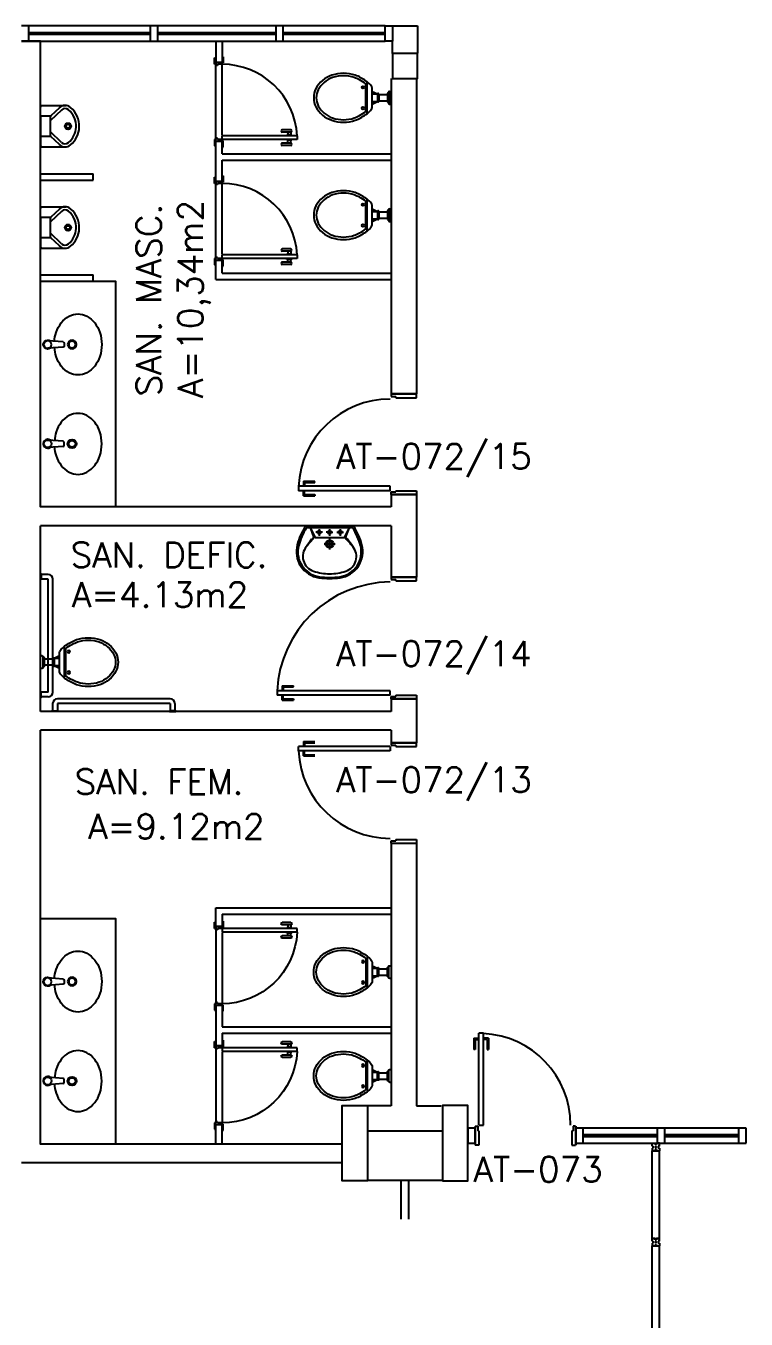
# Model space of a CAD drawing. Extents: x -250 to -5, y 354 to 449.
# Drawn here: x -167.62 to -161.88, y 374.99 to 385.31 of the extents above; entities that cross this region are included whole.
import ezdxf
from ezdxf.enums import TextEntityAlignment as Align

# ---------------------------------------------------------------- set-up
doc = ezdxf.new("R2010")
doc.units = 0
doc.header["$LTSCALE"] = 0.02
doc.header["$MEASUREMENT"] = 0
doc.layers.get('0').update_dxf_attribs({"linetype": 'CONTINUOUS'})
for name, color, linetype in [('ALV', 2, 'CONTINUOUS'), ('APSAN', 4, 'CONTINUOUS'), ('AREA', 2, 'CONTINUOUS'), ('BANC', 2, 'CONTINUOUS'), ('DIV', 2, 'CONTINUOUS'), ('ESQ', 2, 'CONTINUOUS'), ('ESTR', 3, 'CONTINUOUS'), ('MACANETA', 2, 'CONTINUOUS'), ('MARCO', 2, 'CONTINUOUS'), ('PEÇAS', 1, 'CONTINUOUS'), ('PISO', 1, 'CONTINUOUS'), ('PORTA', 2, 'CONTINUOUS'), ('SOLEIRA', 1, 'CONTINUOUS'), ('TEXTO', 2, 'CONTINUOUS'), ('TEXTO-ENDEREÇO', 2, 'CONTINUOUS'), ('ÁREA', 2, 'CONTINUOUS')]:
    doc.layers.add(name, color=color, linetype=linetype)
doc.styles.add('UNB-100', font='simplex.shx', dxfattribs={"height": 0.2})
doc.styles.add('UNB-100-1', font='simplex.shx', dxfattribs={"height": 0.2})

# ---------------------------------------------------------------- blocks, each defined once
blk = doc.blocks.new('MACANETA')
at = {"layer": 'MACANETA'}
for p, q in [((-0.077, 0.052), (-0.077, 0.12)), ((-0.059, 0.052), (-0.059, 0.12)), ((0.029, 0.052), (0.029, 0.12)), ((0.047, 0.052), (0.047, 0.12)), ((-0.059, 0.075), (-0.036, 0.075)), ((-0.059, 0.052), (-0.036, 0.052)), ((-0.036, 0.044), (-0.036, 0.084)), ((-0.036, 0.084), (-0.03, 0.084)), ((-0.036, 0.044), (-0.03, 0.044)), ((0.006, 0.084), (0, 0.084)), ((0.006, 0.044), (0, 0.044)), ((0.006, 0.044), (0.006, 0.084)), ((0.029, 0.075), (0.006, 0.075)), ((0.029, 0.052), (0.006, 0.052))]:
    blk.add_line(p, q, dxfattribs=at)
for centre, start, end in [((-0.068, 0.12), 90, 180), ((-0.068, 0.12), 0, 90), ((0.038, 0.12), 90, 180), ((0.038, 0.12), 0, 90), ((-0.068, 0.052), 180, 270), ((-0.068, 0.052), 270, 0), ((0.038, 0.052), 180, 270), ((0.038, 0.052), 270, 0)]:
    blk.add_arc(centre, 0.00874, start, end, dxfattribs=at)
blk = doc.blocks.new('DOOR60-TTS')
at = {"layer": 'PORTA'}
for p, q in [((0.015, -0.6), (0.015, 0)), ((0.015, 0), (0.045, 0)), ((0.045, -0.6), (0.045, 0)), ((0.045, -0.6), (0.015, -0.6))]:
    blk.add_line(p, q, dxfattribs=at)
at = {"layer": 'PORTA', "color": 1}
blk.add_arc((0.015, 0), 0.6, 272.866, 0, dxfattribs=at)
at = {"layer": 'PORTA'}
blk.add_blockref('MACANETA', (0.045, -0.6), dxfattribs=at)
blk = doc.blocks.new('VDC-P-TTS')
for p, q in [((-0.127, 0.192), (0.127, 0.192)), ((-0.109, 0.202), (0.109, 0.202)), ((-0.068, 0.152), (0.068, 0.152)), ((-0.05, 0.152), (-0.03, 0.11)), ((-0.03, 0.152), (-0.03, 0.11)), ((0.03, 0.11), (-0.03, 0.11)), ((0.03, 0.152), (0.03, 0.11)), ((0.05, 0.152), (0.03, 0.11)), ((-0.05, 0.015), (-0.05, 0)), ((-0.05, 0), (0.05, 0)), ((0.045, 0.02), (-0.045, 0.02)), ((-0.04, 0.025), (-0.04, 0.02)), ((0.035, 0.03), (-0.035, 0.03)), ((0.03, 0.1), (-0.03, 0.1)), ((-0.025, 0.1), (-0.025, 0.03)), ((0.025, 0.1), (0.025, 0.03)), ((0.04, 0.025), (0.04, 0.02)), ((0.05, 0.015), (0.05, 0))]:
    blk.add_line(p, q)
for points in [[(0.16, 0.244, 0.050424), (0.18, 0.288, 0.082137), (0.195, 0.381, 0.082137), (0.18, 0.474, 0.090148), (0.138, 0.549, 0.104406), (0.073, 0.601, 0.117345), (0, 0.619, 0.117345), (-0.073, 0.601, 0.104406), (-0.138, 0.549, 0.090148), (-0.18, 0.474, 0.082137), (-0.195, 0.381, 0.082137)], [(0.142, 0.254, 0.050424), (0.161, 0.295, 0.082137), (0.175, 0.381, 0.082137), (0.161, 0.468, 0.090148), (0.122, 0.536, 0.104406), (0.064, 0.583, 0.117345), (0, 0.599, 0.117345), (-0.064, 0.583, 0.104406), (-0.122, 0.536, 0.090148), (-0.161, 0.468, 0.082137), (-0.175, 0.381, 0.082137)], [(-0.195, 0.381, 0.082137), (-0.18, 0.288, 0.050424), (-0.16, 0.244, 0.104406)], [(-0.175, 0.381, 0.082137), (-0.161, 0.295, 0.050424), (-0.142, 0.254, 0.050424)]]:
    blk.add_lwpolyline(points, format="xyb")
for centre in [(-0.083, 0.226), (0.083, 0.226)]:
    blk.add_circle(centre, 0.0101)
for centre, radius, start, end in [((0.08, 0.36), 0.266, 205.6863, 226.7558), ((0.08, 0.36), 0.246, 205.6863, 219.7706), ((-0.08, 0.36), 0.266, 313.2442, 334.3137), ((-0.08, 0.36), 0.246, 320.2294, 334.3137), ((-0.068, 0.202), 0.05, 226.7558, 270), ((-0.03, 0.105), 0.005, 90, 270), ((0.03, 0.105), 0.005, 270, 90), ((0.068, 0.202), 0.05, 270, 313.2442), ((-0.045, 0.015), 0.005, 90, 180), ((-0.035, 0.025), 0.005, 90, 180), ((0.035, 0.025), 0.005, 0, 90), ((0.045, 0.015), 0.005, 360, 90)]:
    blk.add_arc(centre, radius, start, end)
blk = doc.blocks.new('DIVMT-TTS')
for p, q in [((-0.03, 0.03), (-0.03, 0.006)), ((-0.008, 0.03), (-0.03, 0.03)), ((-0.0185, 0.006), (-0.03, 0.006)), ((-0.0185, -0.006), (-0.0185, 0.006)), ((-0.008, 0.03), (-0.008, 0.02)), ((-0.008, 0.02), (0.008, 0.02)), ((-0.0051, 0), (0.0051, 0)), ((0.0051, 0), (-0.0051, 0)), ((-0.0051, 0), (0.0051, 0)), ((0, -0.0051), (0, 0.0051)), ((0, 0.0051), (0, -0.0051)), ((0.008, 0.03), (0.008, 0.02)), ((0.008, 0.03), (0.03, 0.03)), ((0.0205, 0.006), (0.03, 0.006)), ((0.0205, -0.006), (0.0205, 0.006)), ((0.0205, 0.006), (0.0205, -0.006)), ((0.0205, 0.006), (0.03, 0.006)), ((0.97, 0.03), (0.03, 0.03)), ((0.03, 0.006), (0.03, 0.03)), ((0.03, -0.03), (0.03, 0.03)), ((0.03, -0.005), (0.03, 0.005)), ((0.97, -0.03), (0.97, 0.03)), ((0.97, 0.03), (0.97, 0.009)), ((0.97, 0.009), (0.97, 0.027)), ((0.9795, 0.006), (0.97, 0.006)), ((0.97, -0.005), (0.97, 0.005)), ((0.9795, 0.006), (0.9795, -0.006)), ((1.0051, 0), (0.9949, 0)), ((1, 0.0051), (1, -0.0051)), ((-0.0185, -0.006), (-0.03, -0.006)), ((-0.03, -0.03), (-0.03, -0.006)), ((-0.008, -0.03), (-0.03, -0.03)), ((-0.008, -0.03), (-0.008, -0.02)), ((-0.008, -0.02), (0.008, -0.02)), ((0.008, -0.03), (0.008, -0.02)), ((0.008, -0.03), (0.03, -0.03)), ((0.0205, -0.006), (0.03, -0.006)), ((0.0205, -0.006), (0.03, -0.006)), ((0.03, -0.006), (0.03, -0.03)), ((0.97, -0.03), (0.03, -0.03)), ((0.9795, -0.006), (0.97, -0.006)), ((0.97, -0.009), (0.97, -0.027))]:
    blk.add_line(p, q)
blk = doc.blocks.new('PE80-TTS')
for p, q in [((0.075, 0), (-0.075, 0)), ((-0.075, -0.03), (-0.075, 0)), ((0.075, 0), (0.075, -0.02)), ((0.777, 0.01), (0.687, 0.01)), ((0.687, 0), (0.687, 0.01)), ((0.777, 0.01), (0.777, -0.03)), ((0.04, -0.03), (-0.075, -0.03)), ((0.075, -0.02), (0.04, -0.02)), ((0.04, -0.03), (0.04, -0.02)), ((0.085, -0.03), (0.817, -0.03)), ((0.085, -0.03), (0.085, -0.065)), ((0.085, -0.065), (0.817, -0.065)), ((0.767, 0), (0.687, 0)), ((0.767, -0.095), (0.687, -0.095)), ((0.687, -0.095), (0.687, -0.105)), ((0.767, 0), (0.767, -0.03)), ((0.767, -0.095), (0.767, -0.065)), ((0.777, -0.105), (0.777, -0.065)), ((0.817, -0.065), (0.817, -0.03)), ((0.777, -0.105), (0.687, -0.105)), ((0.04, -0.771), (-0.075, -0.771)), ((-0.075, -0.771), (-0.075, -0.801)), ((0.075, -0.801), (-0.075, -0.801)), ((0.075, -0.802), (-0.075, -0.802)), ((0.04, -0.771), (0.04, -0.781)), ((0.075, -0.781), (0.04, -0.781)), ((0.075, -0.801), (0.075, -0.781))]:
    blk.add_line(p, q)
at = {"color": 1}
blk.add_arc((0.085, -0.03), 0.731, 270, 357.3429, dxfattribs=at)
blk = doc.blocks.new('MICTR-P-TTN')
for p, q in [((0, 0.08), (0, 0.155)), ((0.01, 0.165), (0.205, 0.165)), ((0.168, 0.129), (0.08, 0.046)), ((0.151, 0.147), (0.083, 0.083)), ((0, 0.08), (0, -0.08)), ((0.081, 0.08), (0, 0.08)), ((0.08, -0.076), (0.08, 0.076)), ((0, -0.08), (0, -0.155)), ((0, -0.08), (0.081, -0.08)), ((0.168, -0.129), (0.08, -0.046)), ((0.151, -0.147), (0.083, -0.083)), ((0.01, -0.165), (0.205, -0.165))]:
    blk.add_line(p, q)
for radius in [0.025, 0.015]:
    blk.add_circle((0.22, 0), radius)
for centre, radius, start, end in [((0.01, 0.155), 0.01, 90, 180), ((0.197, 0.098), 0.0675, 49.5319, 133.3634), ((0.197, 0.098), 0.0425, 49.5319, 133.3634), ((0.114, 0), 0.171, 357.4005, 49.5319), ((0.114, 0), 0.196, 358.2793, 49.5319), ((0.09, 0.076), 0.01, 133.3634, 180), ((0.09, -0.076), 0.01, 180, 226.6366), ((0.114, 0), 0.171, 310.4681, 357.3509), ((0.114, 0), 0.196, 310.4681, 357.7012), ((0.01, -0.155), 0.01, 180, 270), ((0.197, -0.098), 0.0675, 226.6366, 310.4681), ((0.197, -0.098), 0.0425, 226.6366, 310.4681)]:
    blk.add_arc(centre, radius, start, end)
blk = doc.blocks.new('cuba-e-p')
for p, q in [((-0.021, 0.174), (-0.031, 0.051)), ((0.01, 0.183), (-0.011, 0.183)), ((0.02, 0.174), (0.029, 0.051))]:
    blk.add_line(p, q)
blk.add_lwpolyline([(0.022, 0.104, 0.059992), (0.096, 0.119, 0.087531), (0.172, 0.159, 0.105501), (0.226, 0.223, 0.123031), (0.243, 0.293, 0.123031), (0.226, 0.362, 0.105501), (0.172, 0.426, 0.087531), (0.096, 0.467, 0.07802), (0, 0.482, 0.07802), (-0.096, 0.467, 0.087531), (-0.172, 0.426, 0.105501), (-0.226, 0.362, 0.123031), (-0.243, 0.293, 0.123031), (-0.226, 0.223, 0.105501), (-0.172, 0.159, 0.087531), (-0.096, 0.119, 0.059024), (-0.024, 0.105, 0.07802)], format="xyb")
for centre, radius in [((0, 0.245), 0.0347), ((0, 0.245), 0.0265), ((-0.001, 0.051), 0.03)]:
    blk.add_circle(centre, radius)
for centre, radius, start, end in [((-0.011, 0.173), 0.01, 90, 175.6464), ((0.01, 0.173), 0.01, 4.3536, 90), ((-0.001, 0.051), 0.0361, 141.6086, 38.3914)]:
    blk.add_arc(centre, radius, start, end)
blk = doc.blocks.new('VDC-P-TTN')
for p, q in [((-0.127, 0.192), (0.127, 0.192)), ((-0.109, 0.202), (0.109, 0.202)), ((-0.068, 0.152), (0.068, 0.152)), ((-0.05, 0.152), (-0.03, 0.11)), ((-0.03, 0.152), (-0.03, 0.11)), ((0.03, 0.11), (-0.03, 0.11)), ((0.03, 0.152), (0.03, 0.11)), ((0.05, 0.152), (0.03, 0.11)), ((-0.05, 0.015), (-0.05, 0)), ((-0.05, 0), (0.05, 0)), ((0.045, 0.02), (-0.045, 0.02)), ((-0.04, 0.025), (-0.04, 0.02)), ((0.035, 0.03), (-0.035, 0.03)), ((0.03, 0.1), (-0.03, 0.1)), ((-0.025, 0.1), (-0.025, 0.03)), ((0.025, 0.1), (0.025, 0.03)), ((0.04, 0.025), (0.04, 0.02)), ((0.05, 0.015), (0.05, 0))]:
    blk.add_line(p, q)
for points in [[(0.16, 0.244, 0.050424), (0.18, 0.288, 0.082137), (0.195, 0.381, 0.082137), (0.18, 0.474, 0.090148), (0.138, 0.549, 0.104406), (0.073, 0.601, 0.117345), (0, 0.619, 0.117345), (-0.073, 0.601, 0.104406), (-0.138, 0.549, 0.090148), (-0.18, 0.474, 0.082137), (-0.195, 0.381, 0.082137)], [(0.142, 0.254, 0.050424), (0.161, 0.295, 0.082137), (0.175, 0.381, 0.082137), (0.161, 0.468, 0.090148), (0.122, 0.536, 0.104406), (0.064, 0.583, 0.117345), (0, 0.599, 0.117345), (-0.064, 0.583, 0.104406), (-0.122, 0.536, 0.090148), (-0.161, 0.468, 0.082137), (-0.175, 0.381, 0.082137)], [(-0.195, 0.381, 0.082137), (-0.18, 0.288, 0.050424), (-0.16, 0.244, 0.104406)], [(-0.175, 0.381, 0.082137), (-0.161, 0.295, 0.050424), (-0.142, 0.254, 0.050424)]]:
    blk.add_lwpolyline(points, format="xyb")
for centre in [(-0.083, 0.226), (0.083, 0.226)]:
    blk.add_circle(centre, 0.0101)
for centre, radius, start, end in [((0.08, 0.36), 0.266, 205.6863, 226.7558), ((0.08, 0.36), 0.246, 205.6863, 219.7706), ((-0.08, 0.36), 0.266, 313.2442, 334.3137), ((-0.08, 0.36), 0.246, 320.2294, 334.3137), ((-0.068, 0.202), 0.05, 226.7558, 270), ((-0.03, 0.105), 0.005, 90, 270), ((0.03, 0.105), 0.005, 270, 90), ((0.068, 0.202), 0.05, 270, 313.2442), ((-0.045, 0.015), 0.005, 90, 180), ((-0.035, 0.025), 0.005, 90, 180), ((0.035, 0.025), 0.005, 0, 90), ((0.045, 0.015), 0.005, 360, 90)]:
    blk.add_arc(centre, radius, start, end)
blk = doc.blocks.new('A$C70DC1065')
at = {"layer": 'APSAN', "color": 1}
for p, q in [((0.407, 0.413), (0.323, 0.383)), ((0.407, 0.413), (0.328, 0.373)), ((0.407, 0.433), (0.407, 0.102)), ((0.407, 0.257), (0.407, 0.413)), ((0.42, 0.44), (0.42, 0.075)), ((0.328, 0.373), (0.328, 0.141)), ((0.394, 0.341), (0.341, 0.341)), ((0.368, 0.315), (0.368, 0.368)), ((0.319, 0.257), (0.231, 0.257)), ((0.275, 0.301), (0.275, 0.213)), ((0.394, 0.257), (0.341, 0.257)), ((0.368, 0.257), (0.368, 0.284)), ((0.368, 0.257), (0.368, 0.231)), ((0.407, 0.257), (0.407, 0.082)), ((0.407, 0.102), (0.323, 0.132)), ((0.407, 0.102), (0.328, 0.141)), ((0.394, 0.173), (0.341, 0.173)), ((0.368, 0.2), (0.368, 0.147))]:
    blk.add_line(p, q, dxfattribs=at)
for centre, radius in [((0.368, 0.341), 0.0137), ((0.275, 0.257), 0.0315), ((0.275, 0.257), 0.021), ((0.368, 0.257), 0.0137), ((0.368, 0.173), 0.0137)]:
    blk.add_circle(centre, radius, dxfattribs=at)
for centre, radius, start, end in [((0.214, 0.312), 0.21, 74.8885, 171.8746), ((0.212, 0.31), 0.2, 75.2817, 172.1149), ((0.175, 0.348), 0.123, 49.4403, 162.413), ((-3.652, -5.024), 6.719, 53.8347, 54.4403), ((-4.114, -4.663), 6.719, 48.6723, 49.4403), ((0.134, 0.015), 0.505, 58.0101, 75.2817), ((0.134, 0.015), 0.518, 57.2141, 74.8885), ((0.395, 0.433), 0.0126, 0, 58.0101), ((0.407, 0.44), 0.0126, 0, 57.2141), ((0.595, 0.257), 0.595, 171.8746, 180), ((0.595, 0.257), 0.587, 172.1149, 180), ((0.462, 0.257), 0.424, 162.413, 180), ((0.305, 0.389), 0.0137, 351.7289, 53.8347), ((0.315, 0.373), 0.0126, 0, 48.6723), ((0.595, 0.257), 0.595, 180, 188.1254), ((0.595, 0.257), 0.587, 180, 187.8851), ((0.462, 0.257), 0.424, 180, 197.587), ((0.214, 0.203), 0.21, 188.1254, 285.1115), ((0.212, 0.204), 0.2, 187.8851, 284.7183), ((0.175, 0.166), 0.123, 197.587, 310.5597), ((-4.114, 5.177), 6.719, 310.5597, 311.3277), ((-3.652, 5.539), 6.719, 305.5597, 306.1653), ((0.305, 0.125), 0.0137, 306.1653, 8.2711), ((0.315, 0.141), 0.0126, 311.3277, 0), ((0.134, 0.5), 0.505, 284.7183, 301.9899), ((0.134, 0.5), 0.518, 285.1115, 302.7859), ((0.395, 0.082), 0.0126, 301.9899, 0), ((0.407, 0.075), 0.0126, 302.7859, 0)]:
    blk.add_arc(centre, radius, start, end, dxfattribs=at)
blk = doc.blocks.new('A$C57A92420')
at = {"layer": 'PEÇAS', "rotation": 270}
blk.add_blockref('A$C70DC1065', (0, 0.42), dxfattribs=at)
blk = doc.blocks.new('A$C45A07D1F')
at = {"layer": 'PEÇAS', "rotation": 90}
blk.add_blockref('A$C57A92420', (0.42, 0), dxfattribs=at)
blk = doc.blocks.new('A$C4B7A4C66')
at = {"layer": 'PISO', "xscale": -1}
blk.add_blockref('A$C45A07D1F', (0.42, 0), dxfattribs=at)

msp = doc.modelspace()

# ---------------------------------------------------------------- linework, layer by layer
at = {"layer": 'ALV'}
for p, q in [((-167.503, 385.185), (-167.653, 385.185)), ((-167.503, 381.47), (-167.503, 385.185)), ((-164.705, 384.887), (-164.705, 382.371)), ((-164.505, 384.887), (-164.505, 382.371)), ((-164.705, 382.371), (-164.505, 382.371)), ((-164.705, 382.371), (-164.505, 382.371)), ((-164.505, 382.371), (-164.705, 382.371)), ((-164.505, 381.57), (-164.705, 381.57)), ((-164.705, 381.57), (-164.505, 381.57)), ((-164.705, 381.57), (-164.705, 381.47)), ((-164.505, 381.57), (-164.505, 380.911)), ((-164.705, 381.47), (-167.503, 381.47)), ((-164.705, 381.32), (-167.503, 381.32)), ((-167.503, 379.84), (-167.503, 381.32)), ((-164.705, 381.32), (-164.705, 380.911)), ((-164.705, 380.911), (-164.505, 380.911)), ((-164.705, 380.911), (-164.505, 380.911)), ((-164.505, 380.911), (-164.705, 380.911)), ((-164.505, 379.94), (-164.705, 379.94)), ((-164.705, 379.94), (-164.505, 379.94)), ((-164.705, 379.94), (-164.705, 379.84)), ((-164.705, 379.94), (-164.705, 379.84)), ((-164.505, 379.94), (-164.505, 379.59)), ((-164.705, 379.84), (-167.503, 379.84)), ((-167.503, 376.39), (-167.503, 379.69)), ((-164.705, 379.69), (-167.503, 379.69)), ((-164.705, 379.69), (-164.705, 379.59)), ((-164.505, 379.59), (-164.705, 379.59)), ((-164.505, 379.59), (-164.705, 379.59)), ((-164.705, 379.59), (-164.505, 379.59)), ((-164.705, 378.788), (-164.705, 376.695)), ((-164.505, 378.788), (-164.705, 378.788)), ((-164.505, 378.788), (-164.505, 376.695)), ((-164.705, 376.695), (-164.907, 376.695)), ((-164.505, 376.695), (-164.308, 376.695)), ((-164.896, 376.495), (-164.299, 376.495)), ((-165.096, 376.39), (-167.503, 376.39)), ((-165.096, 376.24), (-167.653, 376.24))]:
    msp.add_line(p, q, dxfattribs=at)
at = {"layer": 'BANC'}
for points in [[(-166.903, 381.47), (-167.503, 381.47), (-167.503, 383.27), (-166.903, 383.27)], [(-166.903, 376.39), (-167.503, 376.39), (-167.503, 378.19), (-166.903, 378.19)]]:
    msp.add_lwpolyline(points, close=True, dxfattribs=at)
at = {"layer": 'DIV'}
for p, q in [((-166.105, 385.185), (-166.105, 385.015)), ((-166.055, 385.185), (-166.055, 385.015)), ((-166.055, 385.015), (-166.105, 385.015)), ((-166.105, 384.065), (-166.105, 384.385)), ((-166.055, 384.385), (-166.105, 384.385)), ((-166.055, 384.285), (-166.055, 384.385)), ((-166.055, 384.065), (-166.055, 384.235)), ((-167.503, 384.127), (-167.083, 384.127)), ((-167.083, 384.077), (-167.083, 384.127)), ((-167.503, 384.077), (-167.083, 384.077)), ((-166.055, 384.065), (-166.105, 384.065)), ((-166.105, 383.285), (-166.105, 383.435)), ((-166.055, 383.435), (-166.105, 383.435)), ((-166.055, 383.335), (-166.055, 383.435)), ((-167.503, 383.32), (-167.083, 383.32)), ((-167.083, 383.27), (-167.083, 383.32)), ((-167.503, 383.27), (-167.083, 383.27)), ((-166.055, 378.224), (-166.055, 378.124)), ((-166.055, 378.124), (-166.105, 378.124)), ((-166.105, 377.494), (-166.105, 377.174)), ((-166.055, 377.494), (-166.105, 377.494)), ((-166.055, 377.494), (-166.055, 377.324)), ((-166.055, 377.274), (-166.055, 377.174)), ((-166.055, 377.174), (-166.105, 377.174)), ((-166.105, 376.39), (-166.105, 376.544)), ((-166.055, 376.544), (-166.105, 376.544)), ((-166.055, 376.39), (-166.055, 376.544)), ((-162.626, 376.375), (-162.626, 376.397)), ((-162.626, 376.397), (-162.602, 376.397)), ((-162.626, 376.375), (-162.616, 376.375)), ((-162.616, 376.375), (-162.616, 376.359)), ((-162.602, 376.386), (-162.602, 376.397)), ((-162.602, 376.386), (-162.59, 376.386)), ((-162.601, 376.367), (-162.591, 376.367)), ((-162.591, 376.367), (-162.601, 376.367)), ((-162.596, 376.372), (-162.596, 376.362)), ((-162.596, 376.362), (-162.596, 376.372)), ((-162.596, 376.372), (-162.596, 376.362)), ((-162.59, 376.386), (-162.59, 376.397)), ((-162.566, 376.397), (-162.59, 376.397)), ((-162.566, 376.375), (-162.576, 376.375)), ((-162.576, 376.375), (-162.576, 376.359)), ((-162.566, 376.375), (-162.566, 376.397)), ((-162.626, 376.359), (-162.616, 376.359)), ((-162.626, 376.359), (-162.626, 376.337)), ((-162.626, 375.638), (-162.626, 376.337)), ((-162.602, 376.337), (-162.626, 376.337)), ((-162.626, 376.337), (-162.566, 376.337)), ((-162.602, 376.347), (-162.59, 376.347)), ((-162.602, 376.347), (-162.602, 376.337)), ((-162.59, 376.347), (-162.602, 376.347)), ((-162.602, 376.347), (-162.602, 376.337)), ((-162.601, 376.337), (-162.591, 376.337)), ((-162.59, 376.347), (-162.59, 376.337)), ((-162.59, 376.347), (-162.59, 376.337)), ((-162.59, 376.337), (-162.566, 376.337)), ((-162.566, 376.359), (-162.576, 376.359)), ((-162.566, 376.359), (-162.566, 376.337)), ((-162.566, 375.638), (-162.566, 376.337)), ((-164.896, 376.103), (-164.294, 376.103)), ((-164.626, 375.792), (-164.626, 376.103)), ((-164.566, 375.792), (-164.566, 376.103)), ((-162.626, 375.638), (-162.566, 375.638)), ((-162.605, 375.638), (-162.623, 375.638)), ((-162.602, 375.628), (-162.602, 375.638)), ((-162.59, 375.628), (-162.602, 375.628)), ((-162.601, 375.638), (-162.591, 375.638)), ((-162.591, 375.608), (-162.601, 375.608)), ((-162.596, 375.603), (-162.596, 375.613)), ((-162.59, 375.628), (-162.59, 375.638)), ((-162.587, 375.638), (-162.569, 375.638)), ((-162.566, 375.638), (-162.587, 375.638))]:
    msp.add_line(p, q, dxfattribs=at)
at = {"layer": 'ESQ'}
for p, q in [((-167.595, 385.305), (-167.655, 385.305)), ((-167.595, 385.185), (-167.595, 385.305)), ((-167.595, 385.239), (-166.627, 385.239)), ((-166.627, 385.305), (-167.594, 385.305)), ((-166.627, 385.251), (-167.594, 385.251)), ((-166.567, 385.305), (-166.627, 385.305)), ((-166.627, 385.305), (-166.627, 385.186)), ((-166.567, 385.185), (-166.567, 385.305)), ((-166.567, 385.239), (-165.627, 385.239)), ((-165.627, 385.305), (-166.566, 385.305)), ((-165.627, 385.251), (-166.566, 385.251)), ((-165.567, 385.305), (-165.627, 385.305)), ((-165.627, 385.305), (-165.627, 385.186)), ((-165.567, 385.185), (-165.567, 385.305)), ((-165.567, 385.239), (-164.755, 385.239)), ((-164.755, 385.305), (-165.566, 385.305)), ((-164.755, 385.251), (-165.566, 385.251)), ((-164.755, 385.305), (-164.695, 385.305)), ((-164.755, 385.185), (-164.755, 385.305)), ((-164.695, 385.306), (-164.496, 385.306)), ((-164.695, 385.305), (-164.695, 385.185)), ((-164.496, 385.306), (-164.496, 385.088)), ((-167.655, 385.185), (-167.595, 385.185)), ((-167.595, 385.185), (-166.627, 385.185)), ((-166.627, 385.185), (-166.567, 385.185)), ((-166.567, 385.185), (-165.627, 385.185)), ((-165.627, 385.185), (-165.567, 385.185)), ((-165.567, 385.185), (-164.755, 385.185)), ((-164.695, 385.185), (-164.755, 385.185)), ((-164.696, 385.087), (-164.696, 385.186)), ((-166.055, 384.285), (-164.705, 384.285)), ((-166.055, 384.235), (-164.705, 384.235)), ((-166.105, 383.285), (-164.705, 383.285)), ((-166.055, 383.335), (-164.705, 383.335)), ((-166.105, 378.274), (-164.705, 378.274)), ((-166.105, 378.124), (-166.105, 378.274)), ((-166.055, 378.224), (-164.705, 378.224)), ((-166.055, 377.324), (-164.705, 377.324)), ((-166.055, 377.274), (-164.705, 377.274)), ((-164.096, 376.517), (-164.096, 376.397)), ((-164.036, 376.517), (-164.096, 376.517)), ((-164.036, 376.397), (-164.036, 376.517)), ((-163.175, 376.517), (-163.235, 376.517)), ((-163.235, 376.517), (-163.235, 376.397)), ((-163.175, 376.397), (-163.175, 376.517)), ((-162.585, 376.517), (-163.174, 376.517)), ((-162.525, 376.517), (-162.585, 376.517)), ((-162.585, 376.517), (-162.585, 376.397)), ((-162.525, 376.397), (-162.525, 376.517)), ((-161.936, 376.517), (-162.525, 376.517)), ((-161.936, 376.517), (-161.936, 376.397)), ((-161.876, 376.517), (-161.936, 376.517)), ((-161.876, 376.397), (-161.876, 376.517)), ((-164.096, 376.397), (-164.036, 376.397)), ((-163.235, 376.397), (-163.175, 376.397)), ((-163.175, 376.451), (-162.585, 376.451)), ((-163.175, 376.397), (-162.585, 376.397)), ((-162.585, 376.463), (-163.174, 376.463)), ((-162.585, 376.397), (-162.525, 376.397)), ((-161.936, 376.463), (-162.525, 376.463)), ((-162.525, 376.451), (-161.936, 376.451)), ((-162.525, 376.397), (-161.936, 376.397)), ((-161.936, 376.397), (-161.876, 376.397))]:
    msp.add_line(p, q, dxfattribs=at)
at = {"layer": 'ESTR', "color": 3}
for points in [[(-164.696, 385.087), (-164.696, 384.887), (-164.496, 384.887), (-164.496, 385.087)], [(-164.896, 376.697), (-164.896, 376.097), (-165.096, 376.097), (-165.096, 376.697)]]:
    msp.add_lwpolyline(points, close=True, dxfattribs=at)
msp.add_lwpolyline([(-164.296, 376.097), (-164.096, 376.097), (-164.096, 376.697), (-164.296, 376.697), (-164.296, 376.097)], dxfattribs=at)
at = {"layer": 'MARCO'}
for p, q in [((-166.115, 385.05), (-166.105, 385.05)), ((-166.115, 385), (-166.115, 385.05)), ((-166.055, 385.06), (-166.045, 385.06)), ((-166.045, 385.06), (-166.045, 385.01)), ((-166.105, 385), (-166.115, 385)), ((-166.105, 385.015), (-166.105, 385)), ((-166.105, 384.99), (-166.105, 385)), ((-166.09, 384.99), (-166.105, 384.99)), ((-166.09, 385), (-166.09, 384.99)), ((-166.055, 385), (-166.09, 385)), ((-166.055, 385.015), (-166.055, 385.01)), ((-166.055, 385.01), (-166.055, 385)), ((-166.045, 385.01), (-166.055, 385.01)), ((-166.105, 384.41), (-166.105, 384.4)), ((-166.09, 384.41), (-166.105, 384.41)), ((-166.09, 384.4), (-166.09, 384.41)), ((-166.115, 384.4), (-166.115, 384.35)), ((-166.105, 384.4), (-166.115, 384.4)), ((-166.115, 384.35), (-166.105, 384.35)), ((-166.105, 384.385), (-166.105, 384.4)), ((-166.055, 384.4), (-166.09, 384.4)), ((-166.055, 384.39), (-166.055, 384.4)), ((-166.055, 384.385), (-166.055, 384.39)), ((-166.045, 384.39), (-166.055, 384.39)), ((-166.055, 384.34), (-166.045, 384.34)), ((-166.045, 384.34), (-166.045, 384.39)), ((-166.115, 384.1), (-166.105, 384.1)), ((-166.115, 384.05), (-166.115, 384.1)), ((-166.055, 384.11), (-166.045, 384.11)), ((-166.045, 384.11), (-166.045, 384.06)), ((-166.105, 384.05), (-166.115, 384.05)), ((-166.105, 384.065), (-166.105, 384.05)), ((-166.105, 384.04), (-166.105, 384.05)), ((-166.09, 384.04), (-166.105, 384.04)), ((-166.09, 384.05), (-166.09, 384.04)), ((-166.055, 384.05), (-166.09, 384.05)), ((-166.055, 384.065), (-166.055, 384.06)), ((-166.055, 384.06), (-166.055, 384.05)), ((-166.045, 384.06), (-166.055, 384.06)), ((-166.115, 383.45), (-166.115, 383.4)), ((-166.105, 383.45), (-166.115, 383.45)), ((-166.115, 383.4), (-166.105, 383.4)), ((-166.105, 383.46), (-166.105, 383.45)), ((-166.09, 383.46), (-166.105, 383.46)), ((-166.105, 383.435), (-166.105, 383.45)), ((-166.09, 383.45), (-166.09, 383.46)), ((-166.055, 383.45), (-166.09, 383.45)), ((-166.055, 383.44), (-166.055, 383.45)), ((-166.055, 383.435), (-166.055, 383.44)), ((-166.045, 383.44), (-166.055, 383.44)), ((-166.055, 383.39), (-166.045, 383.39)), ((-166.045, 383.39), (-166.045, 383.44)), ((-166.115, 378.159), (-166.105, 378.159)), ((-166.115, 378.109), (-166.115, 378.159)), ((-166.105, 378.124), (-166.105, 378.109)), ((-166.055, 378.169), (-166.045, 378.169)), ((-166.055, 378.124), (-166.055, 378.119)), ((-166.045, 378.169), (-166.045, 378.119)), ((-166.105, 378.109), (-166.115, 378.109)), ((-166.105, 378.099), (-166.105, 378.109)), ((-166.09, 378.099), (-166.105, 378.099)), ((-166.09, 378.109), (-166.09, 378.099)), ((-166.055, 378.109), (-166.09, 378.109)), ((-166.055, 378.119), (-166.055, 378.109)), ((-166.045, 378.119), (-166.055, 378.119)), ((-166.115, 377.509), (-166.115, 377.459)), ((-166.105, 377.509), (-166.115, 377.509)), ((-166.105, 377.519), (-166.105, 377.509)), ((-166.09, 377.519), (-166.105, 377.519)), ((-166.105, 377.494), (-166.105, 377.509)), ((-166.09, 377.509), (-166.09, 377.519)), ((-166.055, 377.509), (-166.09, 377.509)), ((-166.055, 377.499), (-166.055, 377.509)), ((-166.115, 377.459), (-166.105, 377.459)), ((-166.055, 377.494), (-166.055, 377.499)), ((-166.045, 377.499), (-166.055, 377.499)), ((-166.055, 377.449), (-166.045, 377.449)), ((-166.045, 377.449), (-166.045, 377.499)), ((-166.115, 377.209), (-166.105, 377.209)), ((-166.115, 377.159), (-166.115, 377.209)), ((-166.055, 377.219), (-166.045, 377.219)), ((-166.045, 377.219), (-166.045, 377.169)), ((-166.105, 377.159), (-166.115, 377.159)), ((-166.105, 377.174), (-166.105, 377.159)), ((-166.105, 377.149), (-166.105, 377.159)), ((-166.09, 377.149), (-166.105, 377.149)), ((-166.09, 377.159), (-166.09, 377.149)), ((-166.055, 377.159), (-166.09, 377.159)), ((-166.055, 377.174), (-166.055, 377.169)), ((-166.055, 377.169), (-166.055, 377.159)), ((-166.045, 377.169), (-166.055, 377.169)), ((-166.115, 376.559), (-166.115, 376.509)), ((-166.105, 376.559), (-166.115, 376.559)), ((-166.115, 376.509), (-166.105, 376.509)), ((-166.105, 376.569), (-166.105, 376.559)), ((-166.09, 376.569), (-166.105, 376.569)), ((-166.105, 376.544), (-166.105, 376.559)), ((-166.09, 376.559), (-166.09, 376.569)), ((-166.055, 376.559), (-166.09, 376.559)), ((-166.055, 376.549), (-166.055, 376.559)), ((-166.055, 376.544), (-166.055, 376.549)), ((-166.045, 376.549), (-166.055, 376.549)), ((-166.055, 376.499), (-166.045, 376.499)), ((-166.045, 376.499), (-166.045, 376.549))]:
    msp.add_line(p, q, dxfattribs=at)
at = {"layer": 'PEÇAS'}
for p, q in [((-167.441, 380.931), (-167.498, 380.931)), ((-167.441, 380.894), (-167.498, 380.894)), ((-167.441, 379.994), (-167.441, 380.894)), ((-167.403, 379.994), (-167.403, 380.894)), ((-167.441, 379.994), (-167.498, 379.994)), ((-167.441, 379.956), (-167.498, 379.956)), ((-167.406, 379.902), (-167.406, 379.845)), ((-166.468, 379.94), (-167.368, 379.94)), ((-166.468, 379.902), (-167.368, 379.902)), ((-167.368, 379.902), (-167.368, 379.845)), ((-166.468, 379.902), (-166.468, 379.845)), ((-166.431, 379.902), (-166.431, 379.845))]:
    msp.add_line(p, q, dxfattribs=at)
for points in [[(-167.498, 380.888), (-167.503, 380.888), (-167.503, 380.938), (-167.498, 380.938)], [(-167.498, 380), (-167.503, 380), (-167.503, 379.95), (-167.498, 379.95)], [(-167.362, 379.845), (-167.362, 379.84), (-167.412, 379.84), (-167.412, 379.845)], [(-166.474, 379.845), (-166.474, 379.84), (-166.424, 379.84), (-166.424, 379.845)]]:
    msp.add_lwpolyline(points, close=True, dxfattribs=at)
for centre, start, end in [((-167.441, 380.894), 0, 90), ((-167.441, 379.994), 270, 0), ((-167.368, 379.902), 90, 180), ((-166.468, 379.902), 0, 90)]:
    msp.add_arc(centre, 0.0375, start, end, dxfattribs=at)
at = {"layer": 'PORTA'}
for p, q in [((-164.705, 382.371), (-164.705, 382.351)), ((-164.705, 382.351), (-164.67, 382.351)), ((-164.67, 382.341), (-164.67, 382.351)), ((-164.505, 382.341), (-164.505, 382.371)), ((-164.67, 382.341), (-164.505, 382.341)), ((-165.446, 381.635), (-165.446, 381.6)), ((-164.715, 381.635), (-165.446, 381.635)), ((-165.406, 381.675), (-165.406, 381.635)), ((-165.406, 381.675), (-165.316, 381.675)), ((-165.396, 381.665), (-165.396, 381.635)), ((-165.396, 381.665), (-165.316, 381.665)), ((-165.316, 381.665), (-165.316, 381.674)), ((-164.715, 381.6), (-164.715, 381.635)), ((-164.715, 381.6), (-165.446, 381.6)), ((-165.406, 381.56), (-165.406, 381.6)), ((-165.406, 381.56), (-165.316, 381.56)), ((-165.396, 381.57), (-165.396, 381.6)), ((-165.396, 381.57), (-165.316, 381.57)), ((-165.316, 381.57), (-165.316, 381.56)), ((-164.705, 381.57), (-164.705, 381.59)), ((-164.705, 381.59), (-164.67, 381.59)), ((-164.67, 381.6), (-164.505, 381.6)), ((-164.67, 381.6), (-164.67, 381.59)), ((-164.505, 381.6), (-164.505, 381.57)), ((-164.705, 380.911), (-164.705, 380.891)), ((-164.505, 380.881), (-164.505, 380.911)), ((-164.705, 380.891), (-164.67, 380.891)), ((-164.67, 380.881), (-164.67, 380.891)), ((-164.67, 380.881), (-164.505, 380.881)), ((-165.616, 380.005), (-165.616, 379.97)), ((-164.715, 380.005), (-165.616, 380.005)), ((-165.576, 380.045), (-165.576, 380.005)), ((-165.576, 380.045), (-165.486, 380.045)), ((-165.566, 380.035), (-165.566, 380.005)), ((-165.566, 380.035), (-165.486, 380.035)), ((-165.486, 380.035), (-165.486, 380.044)), ((-164.715, 379.97), (-164.715, 380.005)), ((-164.715, 379.97), (-165.616, 379.97)), ((-165.576, 379.93), (-165.576, 379.97)), ((-165.576, 379.93), (-165.486, 379.93)), ((-165.566, 379.94), (-165.566, 379.97)), ((-165.566, 379.94), (-165.486, 379.94)), ((-165.486, 379.94), (-165.486, 379.93)), ((-164.705, 379.94), (-164.705, 379.96)), ((-164.705, 379.96), (-164.67, 379.96)), ((-164.67, 379.97), (-164.505, 379.97)), ((-164.67, 379.97), (-164.67, 379.96)), ((-164.505, 379.97), (-164.505, 379.94)), ((-165.406, 379.599), (-165.406, 379.559)), ((-165.406, 379.599), (-165.316, 379.599)), ((-165.396, 379.589), (-165.396, 379.559)), ((-165.396, 379.589), (-165.316, 379.589)), ((-164.705, 379.59), (-164.705, 379.57)), ((-164.705, 379.57), (-164.67, 379.57)), ((-164.67, 379.56), (-164.67, 379.57)), ((-164.505, 379.56), (-164.505, 379.59)), ((-164.715, 379.56), (-165.446, 379.56)), ((-165.446, 379.525), (-165.446, 379.56)), ((-164.715, 379.525), (-165.446, 379.525)), ((-165.406, 379.485), (-165.406, 379.525)), ((-165.406, 379.485), (-165.316, 379.485)), ((-165.396, 379.495), (-165.396, 379.525)), ((-165.396, 379.495), (-165.316, 379.495)), ((-164.715, 379.56), (-164.715, 379.525)), ((-164.67, 379.56), (-164.505, 379.56)), ((-164.705, 378.809), (-164.67, 378.809)), ((-164.705, 378.789), (-164.705, 378.809)), ((-164.67, 378.819), (-164.505, 378.819)), ((-164.67, 378.819), (-164.67, 378.809)), ((-164.505, 378.819), (-164.505, 378.789))]:
    msp.add_line(p, q, dxfattribs=at)
for centre, radius, start, end in [((-164.715, 381.6), 0.731, 90, 177.3429), ((-164.706, 379.961), 0.911, 90.5701, 177.2837), ((-164.715, 379.559), 0.731, 182.6571, 270)]:
    msp.add_arc(centre, radius, start, end, dxfattribs=at)
at = {"layer": 'SOLEIRA'}
for p, q in [((-166.105, 384.41), (-166.105, 384.99)), ((-166.055, 384.435), (-166.055, 385.01)), ((-166.105, 383.46), (-166.105, 384.04)), ((-166.055, 383.485), (-166.055, 384.06)), ((-166.105, 378.099), (-166.105, 377.519)), ((-166.055, 378.074), (-166.055, 377.499)), ((-166.105, 377.149), (-166.105, 376.569)), ((-166.055, 377.124), (-166.055, 376.549))]:
    msp.add_line(p, q, dxfattribs=at)

# ---------------------------------------------------------------- block references
at = {"layer": 'DIV', "rotation": 270}
msp.add_blockref('DIVMT-TTS', (-162.596, 375.608), dxfattribs=at)
at = {"layer": 'ESQ', "rotation": 90.00000000000001}
msp.add_blockref('PE80-TTS', (-164.036, 376.457), dxfattribs=at)
at = {"layer": 'PEÇAS'}
for name, p, rotation in [('VDC-P-TTS', (-164.705, 384.733), 90.00000000000001), ('VDC-P-TTS', (-164.705, 383.797), 90.00000000000001), ('cuba-e-p', (-167.496, 381.973), 270), ('cuba-e-p', (-167.496, 376.893), 270)]:
    msp.add_blockref(name, p, dxfattribs=dict(at, rotation=rotation))
for p in [(-167.503, 384.506), (-167.503, 383.698)]:
    msp.add_blockref('MICTR-P-TTN', p, dxfattribs=at)
at = {"layer": 'PEÇAS', "xscale": -1}
for name, p, rotation in [('cuba-e-p', (-167.496, 382.766), 270), ('A$C4B7A4C66', (-164.94, 381.32), 89.99998728472501), ('VDC-P-TTN', (-167.503, 380.233), 270), ('cuba-e-p', (-167.496, 377.686), 270), ('VDC-P-TTS', (-164.705, 377.762), 90.00000000000001), ('VDC-P-TTS', (-164.705, 376.934), 90.00000000000001)]:
    msp.add_blockref(name, p, dxfattribs=dict(at, rotation=rotation))
at = {"layer": 'PORTA', "rotation": 89.99999999743127}
for p in [(-166.055, 384.385), (-166.055, 383.435)]:
    msp.add_blockref('DOOR60-TTS', p, dxfattribs=at)
at = {"layer": 'PORTA', "xscale": -1, "rotation": 90.00000000256877}
for p in [(-166.055, 378.124), (-166.055, 377.174)]:
    msp.add_blockref('DOOR60-TTS', p, dxfattribs=at)

# ---------------------------------------------------------------- texts
at = {"layer": 'AREA', "style": 'UNB-100'}
msp.add_text('A=4.13m2', height=0.2, rotation=360, dxfattribs=at).set_placement((-167.253, 380.671))
at = {"layer": 'TEXTO', "style": 'UNB-100'}
for s, rotation, p in [('SAN. MASC.', 90, (-166.539, 382.353)), ('SAN. DEFIC.', 360, (-167.262, 380.988))]:
    msp.add_text(s, height=0.2, rotation=rotation, dxfattribs=at).set_placement(p)
msp.add_text('SAN. FEM.', height=0.2, dxfattribs=at).set_placement((-167.23, 379.179))
at = {"layer": 'TEXTO-ENDEREÇO', "style": 'UNB-100-1'}
for s, p in [('AT-072/15', (-165.146, 381.774)), ('AT-072/14', (-165.146, 380.201)), ('AT-072/13', (-165.146, 379.195)), ('AT-073', (-164.049, 376.089))]:
    msp.add_text(s, height=0.2, dxfattribs=at).set_placement(p)
at = {"layer": 'ÁREA', "style": 'UNB-100'}
msp.add_text('A=10,34m2', height=0.2, rotation=90, dxfattribs=at).set_placement((-166.207, 383.129), align=Align.CENTER)
msp.add_text('A=9.12m2', height=0.2, dxfattribs=at).set_placement((-166.419, 378.823), align=Align.CENTER)

doc.saveas('drawing.dxf')
